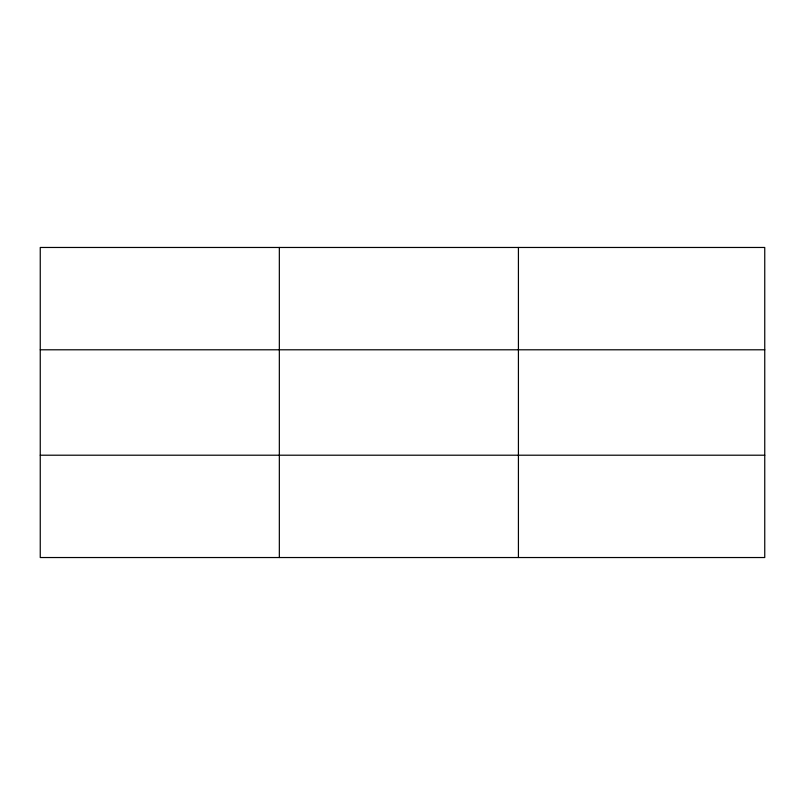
<?xml version="1.0" encoding="UTF-8"?>
<svg xmlns="http://www.w3.org/2000/svg" width="805" height="805" viewBox="0 0 805 805"><rect width="100%" height="100%" fill="white"/><g stroke="black" fill="none" stroke-linecap="round" stroke-linejoin="round"><path stroke-width="1.21" d="M279.335 247.467L279.335 557.533M518.42 247.467L518.42 557.533M764.75 455.207L764.75 557.533L40.25 557.533L40.25 247.467L764.75 247.467L764.75 455.207L40.25 455.207M40.25 349.793L764.75 349.793"/></g></svg>
